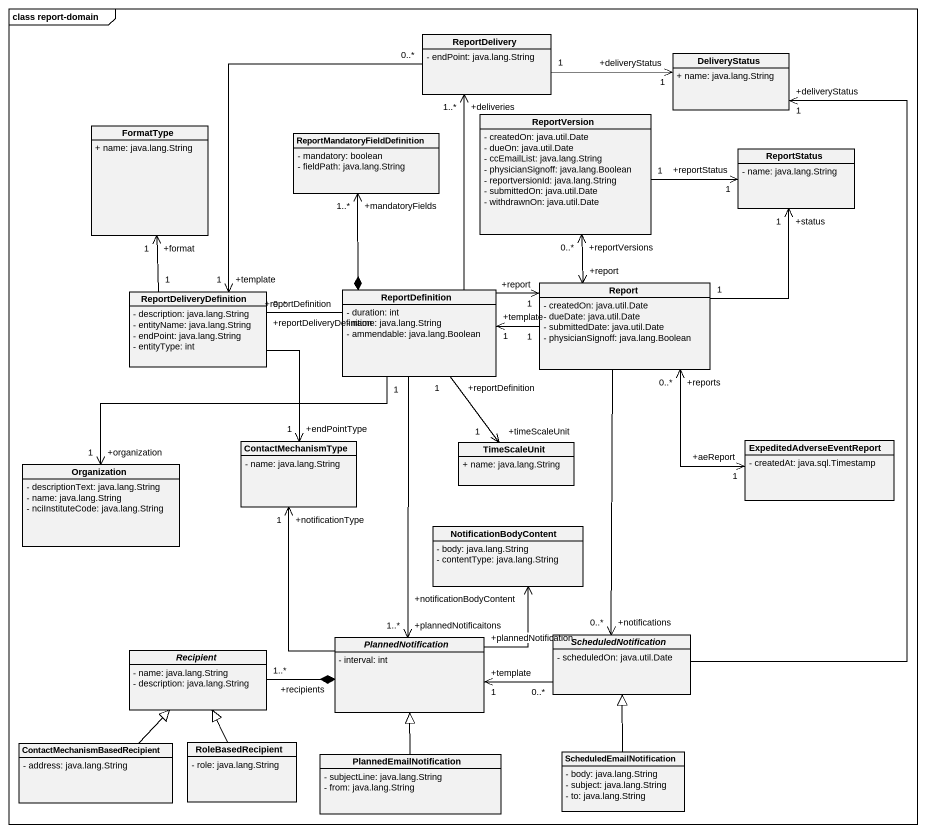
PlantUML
@startuml
mainframe class report-domain
hide circle
hide empty members
skinparam classAttributeIconSize 0
class ReportDelivery {
  - endPoint: java.lang.String
}
class DeliveryStatus {
  + name: java.lang.String
}
class FormatType {
  + name: java.lang.String
}
class ReportVersion {
  - createdOn: java.util.Date
  - dueOn: java.util.Date
  - ccEmailList: java.lang.String
  - physicianSignoff: java.lang.Boolean
  - reportversionId: java.lang.String
  - submittedOn: java.util.Date
  - withdrawnOn: java.util.Date
}
class "ReportMandatoryFieldDefinition" as ReportMandatoryFieldDefiniti {
  - mandatory: boolean
  - fieldPath: java.lang.String
}
class ReportStatus {
  - name: java.lang.String
}
class ReportDeliveryDefinition {
  - description: java.lang.String
  - entityName: java.lang.String
  - endPoint: java.lang.String
  - entityType: int
}
class ReportDefinition {
  - duration: int
  - name: java.lang.String
  - ammendable: java.lang.Boolean
}
class Report {
  - createdOn: java.util.Date
  - dueDate: java.util.Date
  - submittedDate: java.util.Date
  - physicianSignoff: java.lang.Boolean
}
class Organization {
  - descriptionText: java.lang.String
  - name: java.lang.String
  - nciInstituteCode: java.lang.String
}
class ContactMechanismType {
  - name: java.lang.String
}
class TimeScaleUnit {
  + name: java.lang.String
}
class ExpeditedAdverseEventReport {
  - createdAt: java.sql.Timestamp
}
class NotificationBodyContent {
  - body: java.lang.String
  - contentType: java.lang.String
}
abstract class Recipient {
  - name: java.lang.String
  - description: java.lang.String
}
abstract class PlannedNotification {
  - interval: int
}
abstract class ScheduledNotification {
  - scheduledOn: java.util.Date
}
class "ContactMechanismBasedRecipient" as ContactMechanismBasedRecipie {
  - address: java.lang.String
}
class RoleBasedRecipient {
  - role: java.lang.String
}
class PlannedEmailNotification {
  - subjectLine: java.lang.String
  - from: java.lang.String
}
class ScheduledEmailNotification {
  - body: java.lang.String
  - subject: java.lang.String
  - to: java.lang.String
}
ReportDelivery "1" -right-> "+deliveryStatus\n1" DeliveryStatus
FormatType "+format\n1" <-- "1" ReportDeliveryDefinition
ReportVersion "1" -right-> "+reportStatus\n1" ReportStatus
ReportVersion "+reportVersions\n0..*" <--> "+report" Report
ReportDeliveryDefinition "+template\n1" <-up- "0..*" ReportDelivery
ReportDeliveryDefinition --> "+endPointType\n1" ContactMechanismType
ReportDefinition *-up-> "+mandatoryFields\n1..*" ReportMandatoryFieldDefiniti
ReportDefinition "+reportDefinition" -left- "+reportDeliveryDefinition\n0..*" ReportDeliveryDefinition
ReportDefinition "+template\n1" <-right- "1" Report
ReportDefinition "+reportDefinition\n1" --> "+timeScaleUnit\n1" TimeScaleUnit
ReportDefinition --> "+plannedNotificaitons\n1..*" PlannedNotification
Report "+report\n1" <-up-> "+deliveries\n1..*" ReportDelivery
Report "1" -up-> "+status\n1" ReportStatus
Report "+reports\n0..*" <--> "+aeReport\n1" ExpeditedAdverseEventReport
Organization "+organization\n1" <-right- "1" ReportDefinition
Recipient "1..*" -right-* "+recipients" PlannedNotification
PlannedNotification -up-> "+notificationType\n1" ContactMechanismType
PlannedNotification "+plannedNotification" -up-> "+notificationBodyContent" NotificationBodyContent
PlannedNotification "+template\n1" <-right- "0..*" ScheduledNotification
ScheduledNotification -up-> "+deliveryStatus\n1" DeliveryStatus
ScheduledNotification "+notifications\n0..*" <-up- Report
ContactMechanismBasedRecipie -up-|> Recipient
RoleBasedRecipient -up-|> Recipient
PlannedEmailNotification -up-|> PlannedNotification
ScheduledEmailNotification -up-|> ScheduledNotification
@enduml
